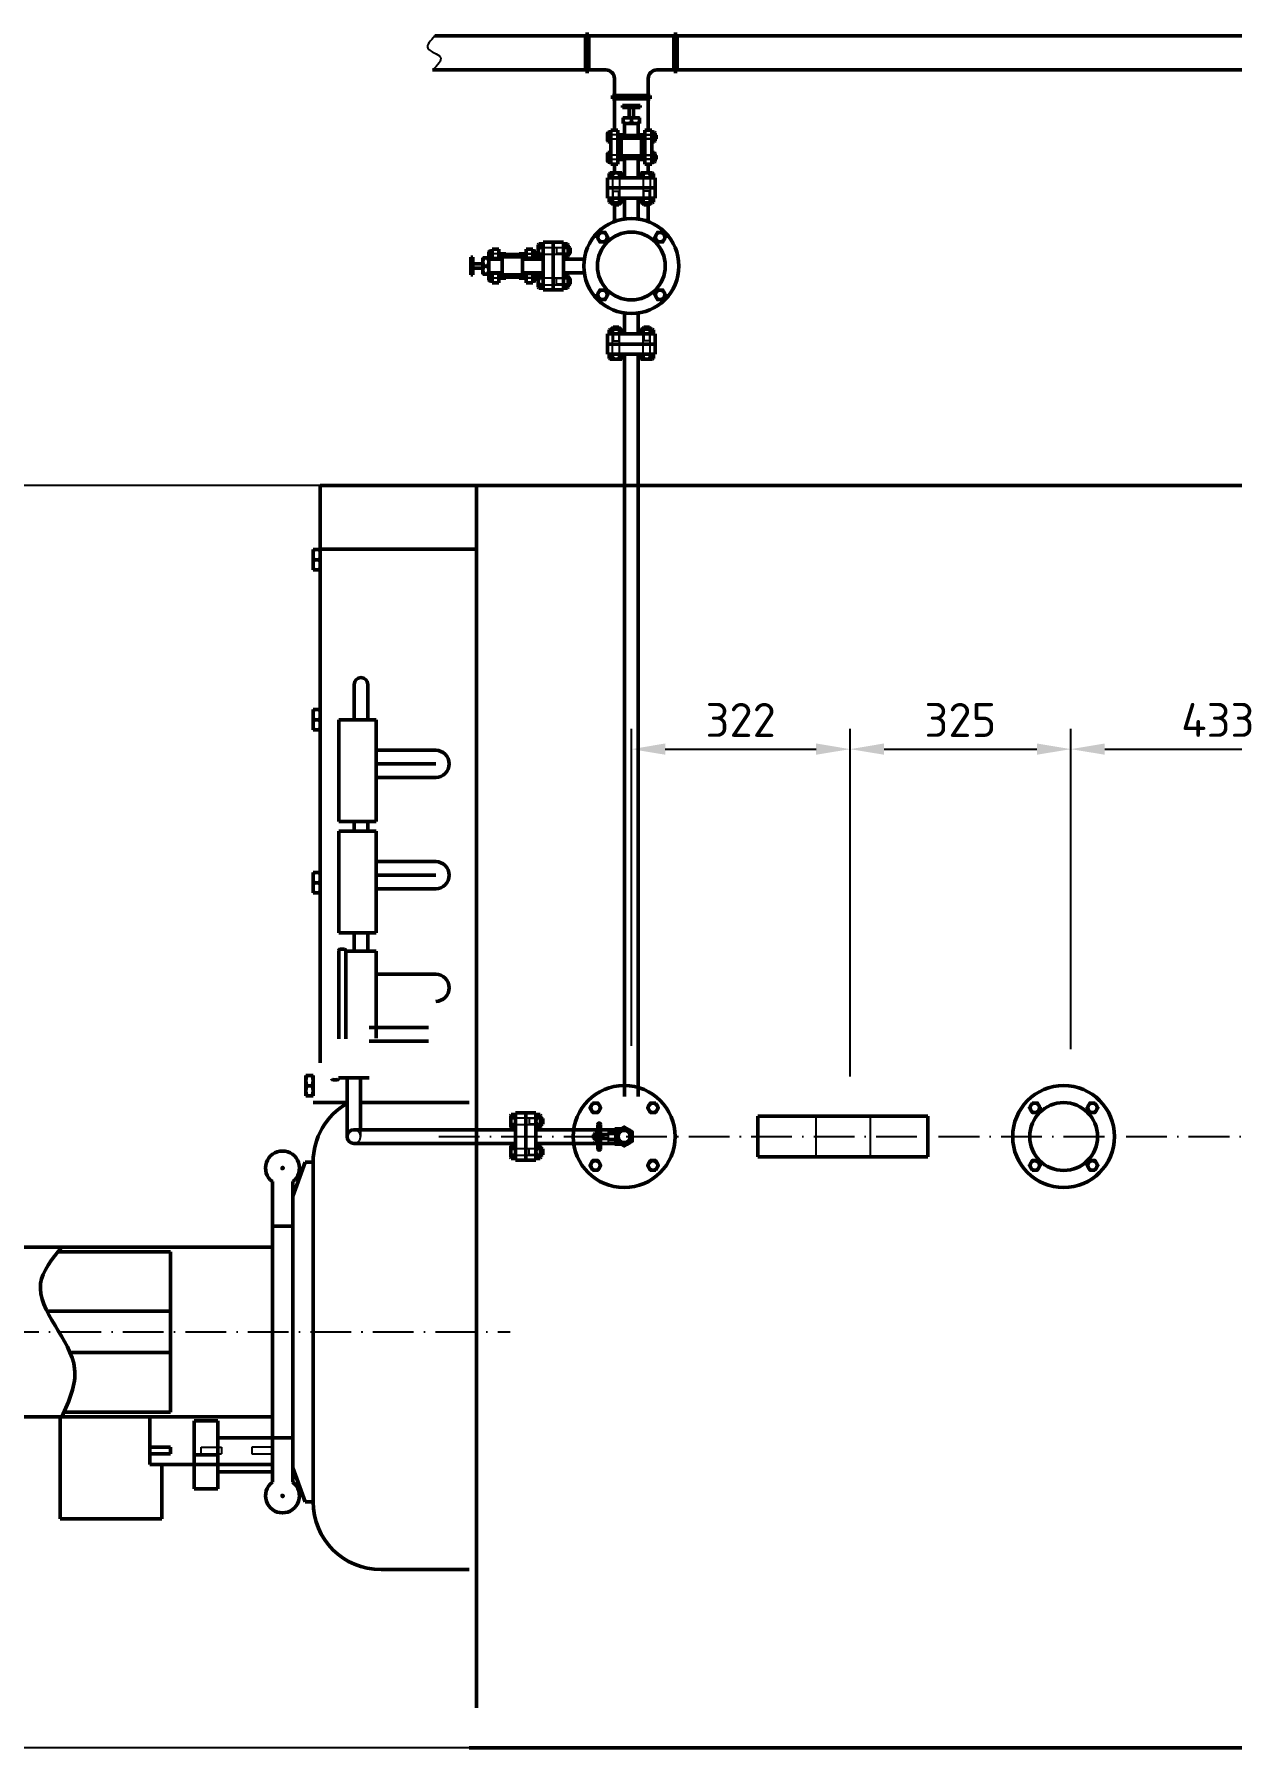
# Paper-space layout 'Layout1' of a CAD drawing. Header units: millimetres. Extents: x 198 to 1020, y 107 to 694.
# Drawn here: x 498.9 to 587, y 334.1 to 460.3 of the extents above; entities that cross this region are included whole.
import ezdxf

# ---------------------------------------------------------------- set-up
doc = ezdxf.new("R2010")
doc.units = ezdxf.units.MM
doc.header["$LTSCALE"] = 0.25
doc.linetypes.add('ACAD_ISO02W100', pattern=[15, 12, -3])
doc.linetypes.add('ACAD_ISO10W100', pattern=[18, 12, -3, 0, -3])
for name, color, linetype, lineweight in [('KICH THUOC', 1, 'Continuous', 25), ('manh', 130, 'Continuous', 25), ('NET 05', 130, 'Continuous', 50), ('NET DUT', 1, 'ACAD_ISO02W100', 25), ('NET MANH', 5, 'Continuous', 25), ('net đậm', 7, 'Continuous', 50), ('TRUC', 3, 'ACAD_ISO10W100', 25)]:
    doc.layers.add(name, color=color, linetype=linetype, lineweight=lineweight)
doc.styles.add('ISO', font='isocpeur.ttf', dxfattribs={"height": 2.5})
doc.dimstyles.new('DUONG KINH', dxfattribs={"dimtxt": 2.5, "dimasz": 2.5, "dimexe": 1.5, "dimexo": 0, "dimgap": 0.9, "dimtad": 1, "dimtoh": 1, "dimdec": 0, "dimlfac": 20, "dimzin": 0, "dimdsep": 46, "dimtxsty": 'ISO', "dimcen": 0.09, "dimadec": 0, "dimazin": 0, "dimtfac": 1, "dimtdec": 0, "dimtmove": 0, "dimatfit": 2, "dimfxl": 1, "dimtolj": 1, "dimtzin": 0, "dimarcsym": 0})

# ---------------------------------------------------------------- blocks, each defined once
blk = doc.blocks.new('*D470')
at = {"layer": 'KICH THUOC', "color": 0, "lineweight": -2, "transparency": 16777216}
for p, q in [((531.44, 427.04), (446.16, 427.04)), ((447.66, 424.54), (447.66, 336.61)), ((530.91, 334.11), (446.16, 334.11))]:
    blk.add_line(p, q, dxfattribs=at)
at = {"layer": 'KICH THUOC', "color": 0, "transparency": 16777216}
for points in [[(447.25, 424.54), (448.08, 424.54), (447.66, 427.04)], [(447.25, 336.61), (448.08, 336.61), (447.66, 334.11)]]:
    blk.add_solid(points, dxfattribs=at)
at = {"layer": 'KICH THUOC', "color": 0, "transparency": 16777216, "insert": (445.51, 380.58), "char_height": 2.5, "attachment_point": 5, "rotation": 90, "style": 'ISO'}
blk.add_mtext('\\A1;1859', dxfattribs=at)
blk = doc.blocks.new('*D473')
at = {"layer": 'KICH THUOC', "color": 0, "lineweight": -2, "transparency": 16777216}
for p, q in [((542.84, 385.79), (542.84, 409.13)), ((558.94, 383.54), (558.94, 409.13)), ((545.34, 407.63), (556.44, 407.63))]:
    blk.add_line(p, q, dxfattribs=at)
at = {"layer": 'KICH THUOC', "color": 0, "transparency": 16777216}
for points in [[(545.34, 408.05), (545.34, 407.22), (542.84, 407.63)], [(556.44, 408.05), (556.44, 407.22), (558.94, 407.63)]]:
    blk.add_solid(points, dxfattribs=at)
at = {"layer": 'KICH THUOC', "color": 0, "transparency": 16777216, "insert": (550.89, 409.78), "char_height": 2.5, "attachment_point": 5, "style": 'ISO'}
blk.add_mtext('\\A1;322', dxfattribs=at)
blk = doc.blocks.new('*D474')
at = {"layer": 'KICH THUOC', "color": 0, "lineweight": -2, "transparency": 16777216}
for p, q in [((558.94, 383.54), (558.94, 409.13)), ((575.19, 385.54), (575.19, 409.13)), ((561.44, 407.63), (572.69, 407.63))]:
    blk.add_line(p, q, dxfattribs=at)
at = {"layer": 'KICH THUOC', "color": 0, "transparency": 16777216}
for points in [[(561.44, 408.05), (561.44, 407.22), (558.94, 407.63)], [(572.69, 408.05), (572.69, 407.22), (575.19, 407.63)]]:
    blk.add_solid(points, dxfattribs=at)
at = {"layer": 'KICH THUOC', "color": 0, "transparency": 16777216, "insert": (567.06, 409.78), "char_height": 2.5, "attachment_point": 5, "style": 'ISO'}
blk.add_mtext('\\A1;325', dxfattribs=at)
blk = doc.blocks.new('*D449')
at = {"layer": 'KICH THUOC', "color": 0, "lineweight": -2, "transparency": 16777216}
for p, q in [((575.19, 385.54), (575.19, 409.13)), ((596.82, 388.29), (596.82, 409.13)), ((577.69, 407.63), (594.32, 407.63))]:
    blk.add_line(p, q, dxfattribs=at)
at = {"layer": 'KICH THUOC', "color": 0, "transparency": 16777216}
for points in [[(577.69, 408.05), (577.69, 407.22), (575.19, 407.63)], [(594.32, 408.05), (594.32, 407.22), (596.82, 407.63)]]:
    blk.add_solid(points, dxfattribs=at)
at = {"layer": 'KICH THUOC', "color": 0, "transparency": 16777216, "insert": (586.01, 409.78), "char_height": 2.5, "attachment_point": 5, "style": 'ISO'}
blk.add_mtext('\\A1;433', dxfattribs=at)

psp = doc.layouts.get("Layout1")

# ---------------------------------------------------------------- linework, layer by layer
for p, q in [((540.36895, 379.45115), (540.33161, 379.45115)), ((540.33161, 378.76415), (540.33161, 379.45115)), ((540.36895, 378.76415), (540.33161, 378.76415)), ((541.16425, 378.65961), (541.16425, 379.55569)), ((541.16425, 378.65961), (541.61229, 378.65961)), ((541.61229, 379.6677), (541.61229, 378.5476))]:
    psp.add_line(p, q)
at = {"layer": 'manh'}
for p, q in [((544.67134, 452.83216), (544.58134, 452.83216)), ((544.67134, 452.57716), (544.58134, 452.57716)), ((544.67134, 451.33), (544.58134, 451.33)), ((544.67134, 451.075), (544.58134, 451.075)), ((541.50135, 447.70358), (541.50135, 447.85358)), ((541.92635, 447.70358), (541.92635, 447.85358)), ((543.75135, 447.70358), (543.75135, 447.85358)), ((544.17635, 447.70358), (544.17635, 447.85358)), ((535.92134, 444.08216), (535.83134, 444.08216)), ((538.33885, 444.54108), (538.18885, 444.54108)), ((538.33885, 444.11608), (538.18885, 444.11608)), ((535.92134, 443.82716), (535.83134, 443.82716)), ((535.92134, 442.58), (535.83134, 442.58)), ((535.92134, 442.325), (535.83134, 442.325)), ((538.33885, 442.29108), (538.18885, 442.29108)), ((538.33885, 441.86608), (538.18885, 441.86608)), ((541.50135, 438.70358), (541.50135, 438.55358)), ((541.92635, 438.70358), (541.92635, 438.55358)), ((543.75135, 438.70358), (543.75135, 438.55358)), ((544.17635, 438.70358), (544.17635, 438.55358)), ((536.31229, 380.44515), (536.16229, 380.44515)), ((536.31229, 380.02015), (536.16229, 380.02015)), ((540.0539, 379.22568), (540.13721, 379.22568)), ((540.0539, 378.98962), (540.13721, 378.98962)), ((536.31229, 378.19515), (536.16229, 378.19515)), ((536.31229, 377.77015), (536.16229, 377.77015))]:
    psp.add_line(p, q, dxfattribs=at)
at = {"layer": 'NET 05'}
for p, q in [((539.46385, 460.14117), (528.38289, 460.14117)), ((539.46385, 457.51617), (539.46385, 460.26617)), ((539.71385, 460.26617), (539.46385, 460.26617)), ((539.71385, 457.51617), (539.71385, 460.26617)), ((545.96385, 460.14117), (539.71385, 460.14117)), ((545.96385, 460.26617), (545.96385, 457.51617)), ((546.21385, 460.26617), (545.96385, 460.26617)), ((546.21385, 460.26617), (546.21385, 457.51617)), ((683.18872, 460.14117), (546.21385, 460.14117)), ((539.46385, 457.64117), (528.21101, 457.64117)), ((539.46385, 457.51617), (539.71385, 457.51617)), ((540.96385, 457.64117), (539.71385, 457.64117)), ((541.58885, 457.01617), (541.58885, 455.76617)), ((544.08885, 457.01617), (544.08885, 455.76617)), ((545.96385, 457.64117), (544.71385, 457.64117)), ((545.96385, 457.51617), (546.21385, 457.51617)), ((683.18872, 457.64117), (546.21385, 457.64117)), ((541.46385, 455.76617), (544.21385, 455.76617)), ((541.46385, 455.51617), (541.46385, 455.76617)), ((541.46385, 455.51617), (544.21385, 455.51617)), ((541.58885, 455.51617), (541.58885, 453.20358)), ((544.08885, 455.51617), (544.08885, 453.20358)), ((544.21385, 455.76617), (544.21385, 455.51617)), ((543.48885, 455.02358), (542.18885, 455.02358)), ((542.18885, 455.02358), (542.18885, 454.87358)), ((542.18885, 454.87358), (543.48885, 454.87358)), ((542.68885, 454.12358), (542.68885, 454.87358)), ((542.98885, 454.12358), (542.98885, 454.87358)), ((543.48885, 454.87358), (543.48885, 455.02358)), ((541.11439, 453.05107), (541.08885, 453.00682)), ((541.08885, 453.00682), (541.08885, 452.40249)), ((541.33885, 453.05107), (541.11439, 453.05107)), ((542.23885, 453.70358), (542.23885, 454.12358)), ((542.23885, 454.12358), (542.83885, 454.12358)), ((542.23885, 454.12358), (542.83885, 454.12358)), ((542.23885, 453.70358), (542.83885, 453.70358)), ((543.33885, 453.70358), (542.33885, 453.70358)), ((542.33885, 453.70358), (542.33885, 452.70358)), ((542.83885, 453.70358), (542.83885, 454.12358)), ((542.83885, 454.12358), (543.43885, 454.12358)), ((542.83885, 454.12358), (543.43885, 454.12358)), ((542.83885, 453.70358), (542.83885, 454.12358)), ((542.83885, 453.70358), (543.43885, 453.70358)), ((543.33885, 452.70358), (543.33885, 453.70358)), ((543.43885, 453.70358), (543.43885, 454.12358)), ((544.36857, 453.05107), (544.33885, 452.9996)), ((544.33885, 452.9996), (544.33885, 452.40972)), ((544.55162, 453.05107), (544.36857, 453.05107)), ((544.55162, 453.05107), (544.58134, 452.9996)), ((544.58134, 452.9996), (544.58134, 452.40972)), ((544.58134, 452.9996), (544.58134, 452.96447)), ((541.11439, 452.35825), (541.08885, 452.40249)), ((541.33885, 452.87786), (541.11439, 452.87786)), ((541.33885, 452.53145), (541.11439, 452.53145)), ((541.33885, 452.35825), (541.11439, 452.35825)), ((544.36857, 452.35825), (544.33885, 452.40972)), ((544.36857, 452.87786), (544.55162, 452.87786)), ((544.36857, 452.87786), (544.55162, 452.87786)), ((544.36857, 452.53145), (544.55162, 452.53145)), ((544.36857, 452.53145), (544.55162, 452.53145)), ((544.36857, 452.35825), (544.55162, 452.35825)), ((544.55162, 452.35825), (544.58134, 452.40972)), ((544.58134, 452.87786), (544.58134, 452.40972)), ((544.58134, 452.85466), (544.62634, 452.85466)), ((544.58134, 452.55466), (544.62634, 452.55466)), ((544.62634, 452.85466), (544.62634, 452.55466)), ((544.62634, 452.85466), (544.67134, 452.83216)), ((544.67134, 452.57716), (544.62634, 452.55466)), ((544.67134, 452.83216), (544.67134, 452.57716)), ((541.11439, 451.54891), (541.08885, 451.50466)), ((541.08885, 450.90033), (541.08885, 451.50466)), ((541.11439, 450.85609), (541.08885, 450.90033)), ((541.33885, 451.54891), (541.11439, 451.54891)), ((541.33885, 451.3757), (541.11439, 451.3757)), ((541.33885, 451.02929), (541.11439, 451.02929)), ((541.33885, 450.85609), (541.11439, 450.85609)), ((541.58885, 450.70358), (541.58885, 450.05358)), ((542.33885, 449.70358), (542.33885, 451.20358)), ((543.33885, 449.70358), (543.33885, 451.20358)), ((544.08885, 450.70358), (544.08885, 450.05358)), ((544.36857, 451.54891), (544.33885, 451.49744)), ((544.33885, 450.90756), (544.33885, 451.49744)), ((544.36857, 450.85609), (544.33885, 450.90756)), ((544.36857, 451.54891), (544.55162, 451.54891)), ((544.36857, 451.3757), (544.55162, 451.3757)), ((544.36857, 451.3757), (544.55162, 451.3757)), ((544.36857, 451.02929), (544.55162, 451.02929)), ((544.36857, 451.02929), (544.55162, 451.02929)), ((544.55162, 450.85609), (544.36857, 450.85609)), ((544.55162, 451.54891), (544.58134, 451.49744)), ((544.55162, 450.85609), (544.58134, 450.90756)), ((544.58134, 450.90756), (544.58134, 451.49744)), ((544.58134, 451.02929), (544.58134, 451.49744)), ((544.58134, 451.3525), (544.62634, 451.3525)), ((544.58134, 451.0525), (544.62634, 451.0525)), ((544.58134, 450.90756), (544.58134, 450.94269)), ((544.62634, 451.0525), (544.62634, 451.3525)), ((544.67134, 451.33), (544.62634, 451.3525)), ((544.62634, 451.0525), (544.67134, 451.075)), ((544.67134, 451.075), (544.67134, 451.33)), ((541.08885, 448.20358), (541.08885, 449.70358)), ((541.08885, 449.70358), (544.58885, 449.70358)), ((541.21385, 450.01068), (541.28814, 450.05358)), ((541.21385, 449.70358), (541.21385, 450.01068)), ((542.21385, 449.70358), (541.21385, 449.70358)), ((541.28814, 450.05358), (542.13956, 450.05358)), ((541.46385, 450.01068), (541.46385, 449.70358)), ((541.96385, 450.01068), (541.96385, 449.70358)), ((542.21385, 450.01068), (542.13956, 450.05358)), ((542.21385, 450.01068), (542.21385, 449.70358)), ((543.46385, 450.01068), (543.53814, 450.05358)), ((543.46385, 450.01068), (543.46385, 449.70358)), ((543.46385, 449.70358), (544.46385, 449.70358)), ((544.38956, 450.05358), (543.53814, 450.05358)), ((543.71385, 450.01068), (543.71385, 449.70358)), ((544.21385, 450.01068), (544.21385, 449.70358)), ((544.46385, 450.01068), (544.38956, 450.05358)), ((544.46385, 449.70358), (544.46385, 450.01068)), ((544.58885, 449.70358), (544.58885, 448.20358)), ((544.58885, 448.95358), (541.08885, 448.95358)), ((544.58885, 448.20358), (541.08885, 448.20358)), ((541.21385, 448.16068), (541.28814, 448.20358)), ((541.21385, 447.89647), (541.21385, 448.16068)), ((541.21385, 447.89647), (541.28814, 447.85358)), ((541.28814, 448.20358), (542.13956, 448.20358)), ((541.46385, 448.16068), (541.46385, 447.89647)), ((541.96385, 448.16068), (541.96385, 447.89647)), ((542.21385, 448.16068), (542.13956, 448.20358)), ((542.21385, 447.89647), (542.13956, 447.85358)), ((542.21385, 448.16068), (542.21385, 447.89647)), ((542.33885, 446.66768), (542.33885, 448.20358)), ((543.33885, 446.66768), (543.33885, 448.20358)), ((543.46385, 448.16068), (543.53814, 448.20358)), ((543.46385, 448.16068), (543.46385, 447.89647)), ((543.46385, 447.89647), (543.53814, 447.85358)), ((544.38956, 448.20358), (543.53814, 448.20358)), ((543.71385, 448.16068), (543.71385, 447.89647)), ((544.21385, 448.16068), (544.21385, 447.89647)), ((544.46385, 448.16068), (544.38956, 448.20358)), ((544.46385, 447.89647), (544.38956, 447.85358)), ((544.46385, 447.89647), (544.46385, 448.16068)), ((541.28814, 447.85358), (542.13956, 447.85358)), ((541.28814, 447.85358), (541.33885, 447.85358)), ((541.46385, 447.85358), (541.46385, 447.77858)), ((541.46385, 447.77858), (541.96385, 447.77858)), ((541.46385, 447.77858), (541.50135, 447.70358)), ((541.50135, 447.85358), (542.13956, 447.85358)), ((541.50135, 447.70358), (541.92635, 447.70358)), ((541.58885, 447.70358), (541.58885, 446.47275)), ((541.92635, 447.70358), (541.96385, 447.77858)), ((541.96385, 447.85358), (541.96385, 447.77858)), ((544.38956, 447.85358), (543.53814, 447.85358)), ((544.17635, 447.85358), (543.53814, 447.85358)), ((543.71385, 447.85358), (543.71385, 447.77858)), ((544.21385, 447.77858), (543.71385, 447.77858)), ((543.75135, 447.70358), (543.71385, 447.77858)), ((544.17635, 447.70358), (543.75135, 447.70358)), ((544.08885, 447.70358), (544.08885, 446.47275)), ((544.21385, 447.77858), (544.17635, 447.70358)), ((544.21385, 447.85358), (544.21385, 447.77858)), ((544.38956, 447.85358), (544.33885, 447.85358)), ((532.36439, 444.30107), (532.33885, 444.25682)), ((532.33885, 444.25682), (532.33885, 443.65249)), ((532.58885, 444.30107), (532.36439, 444.30107)), ((532.58885, 444.12786), (532.36439, 444.12786)), ((535.61857, 444.30107), (535.58885, 444.2496)), ((535.58885, 444.2496), (535.58885, 443.70358)), ((535.80162, 444.30107), (535.61857, 444.30107)), ((535.61857, 444.12786), (535.80162, 444.12786)), ((535.61857, 444.12786), (535.80162, 444.12786)), ((535.80162, 444.30107), (535.83134, 444.2496)), ((535.83134, 444.2496), (535.83134, 443.70358)), ((535.83134, 444.2496), (535.83134, 444.21447)), ((535.83134, 444.12786), (535.83134, 443.70358)), ((535.83134, 444.10466), (535.87634, 444.10466)), ((535.87634, 444.10466), (535.87634, 443.80466)), ((535.87634, 444.10466), (535.92134, 444.08216)), ((535.92134, 444.08216), (535.92134, 443.82716)), ((536.03174, 444.82858), (535.98885, 444.75428)), ((535.98885, 444.75428), (535.98885, 443.90287)), ((536.33885, 444.82858), (536.03174, 444.82858)), ((536.03174, 444.57858), (536.33885, 444.57858)), ((536.03174, 444.07858), (536.33885, 444.07858)), ((536.33885, 441.45358), (536.33885, 444.95358)), ((536.33885, 444.95358), (537.83885, 444.95358)), ((536.33885, 443.82858), (536.33885, 444.82858)), ((537.08885, 444.95358), (537.08885, 441.45358)), ((537.83885, 444.95358), (537.83885, 441.45358)), ((537.88174, 444.82858), (537.83885, 444.75428)), ((537.83885, 444.75428), (537.83885, 443.90287)), ((538.14596, 444.82858), (537.88174, 444.82858)), ((537.88174, 444.57858), (538.14596, 444.57858)), ((537.88174, 444.07858), (538.14596, 444.07858)), ((538.14596, 444.82858), (538.18885, 444.75428)), ((538.18885, 444.75428), (538.18885, 443.90287)), ((538.18885, 444.75428), (538.18885, 444.70358)), ((538.18885, 444.57858), (538.26385, 444.57858)), ((538.18885, 444.54108), (538.18885, 443.90287)), ((538.18885, 444.07858), (538.26385, 444.07858)), ((538.26385, 444.57858), (538.26385, 444.07858)), ((538.26385, 444.57858), (538.33885, 444.54108)), ((538.33885, 444.11608), (538.26385, 444.07858)), ((538.33885, 444.54108), (538.33885, 444.11608)), ((531.16885, 443.85358), (531.01885, 443.85358)), ((531.01885, 443.85358), (531.01885, 442.55358)), ((531.16885, 442.55358), (531.16885, 443.85358)), ((531.91885, 443.35358), (531.16885, 443.35358)), ((531.91885, 443.05358), (531.16885, 443.05358)), ((532.33885, 443.80358), (531.91885, 443.80358)), ((531.91885, 443.20358), (531.91885, 443.80358)), ((531.91885, 443.20358), (531.91885, 443.80358)), ((532.33885, 443.20358), (531.91885, 443.20358)), ((532.33885, 443.20358), (531.91885, 443.20358)), ((531.91885, 442.60358), (531.91885, 443.20358)), ((531.91885, 442.60358), (531.91885, 443.20358)), ((532.33885, 443.20358), (532.33885, 443.80358)), ((533.33885, 443.70358), (532.33885, 443.70358)), ((532.33885, 443.70358), (532.33885, 442.70358)), ((532.33885, 442.60358), (532.33885, 443.20358)), ((532.58885, 443.78145), (532.36439, 443.78145)), ((536.33885, 443.70358), (534.83885, 443.70358)), ((535.61857, 443.78145), (535.80162, 443.78145)), ((535.61857, 443.78145), (535.80162, 443.78145)), ((535.83134, 443.80466), (535.87634, 443.80466)), ((535.92134, 443.82716), (535.87634, 443.80466)), ((536.03174, 443.82858), (535.98885, 443.90287)), ((536.03174, 443.82858), (536.33885, 443.82858)), ((537.88174, 443.82858), (537.83885, 443.90287)), ((539.37475, 443.70358), (537.83885, 443.70358)), ((537.88174, 443.82858), (538.14596, 443.82858)), ((538.14596, 443.82858), (538.18885, 443.90287)), ((531.01885, 442.55358), (531.16885, 442.55358)), ((532.33885, 442.60358), (531.91885, 442.60358)), ((532.33885, 442.15033), (532.33885, 442.75466)), ((532.33885, 442.70358), (533.33885, 442.70358)), ((532.36439, 442.10609), (532.33885, 442.15033)), ((532.58885, 442.6257), (532.36439, 442.6257)), ((532.58885, 442.27929), (532.36439, 442.27929)), ((532.58885, 442.10609), (532.36439, 442.10609)), ((536.33885, 442.70358), (534.83885, 442.70358)), ((535.58885, 442.15756), (535.58885, 442.70358)), ((535.61857, 442.10609), (535.58885, 442.15756)), ((535.61857, 442.6257), (535.80162, 442.6257)), ((535.61857, 442.6257), (535.80162, 442.6257)), ((535.61857, 442.27929), (535.80162, 442.27929)), ((535.61857, 442.27929), (535.80162, 442.27929)), ((535.80162, 442.10609), (535.61857, 442.10609)), ((535.80162, 442.10609), (535.83134, 442.15756)), ((535.83134, 442.15756), (535.83134, 442.70358)), ((535.83134, 442.27929), (535.83134, 442.70358)), ((535.83134, 442.6025), (535.87634, 442.6025)), ((535.83134, 442.3025), (535.87634, 442.3025)), ((535.83134, 442.15756), (535.83134, 442.19269)), ((535.87634, 442.3025), (535.87634, 442.6025)), ((535.92134, 442.58), (535.87634, 442.6025)), ((535.87634, 442.3025), (535.92134, 442.325)), ((535.92134, 442.325), (535.92134, 442.58)), ((536.03174, 442.57858), (535.98885, 442.50428)), ((535.98885, 441.65287), (535.98885, 442.50428)), ((536.03174, 441.57858), (535.98885, 441.65287)), ((536.03174, 442.57858), (536.33885, 442.57858)), ((536.03174, 442.32858), (536.33885, 442.32858)), ((536.03174, 441.82858), (536.33885, 441.82858)), ((536.33885, 441.57858), (536.03174, 441.57858)), ((536.33885, 442.57858), (536.33885, 441.57858)), ((539.37475, 442.70358), (537.83885, 442.70358)), ((537.88174, 442.57858), (537.83885, 442.50428)), ((537.83885, 441.65287), (537.83885, 442.50428)), ((537.88174, 441.57858), (537.83885, 441.65287)), ((537.88174, 442.57858), (538.14596, 442.57858)), ((537.88174, 442.32858), (538.14596, 442.32858)), ((537.88174, 441.82858), (538.14596, 441.82858)), ((538.14596, 441.57858), (537.88174, 441.57858)), ((538.14596, 442.57858), (538.18885, 442.50428)), ((538.14596, 441.57858), (538.18885, 441.65287)), ((538.18885, 441.65287), (538.18885, 442.50428)), ((538.18885, 441.86608), (538.18885, 442.50428)), ((538.18885, 442.32858), (538.26385, 442.32858)), ((538.18885, 441.82858), (538.26385, 441.82858)), ((538.18885, 441.65287), (538.18885, 441.70358)), ((538.26385, 441.82858), (538.26385, 442.32858)), ((538.33885, 442.29108), (538.26385, 442.32858)), ((538.26385, 441.82858), (538.33885, 441.86608)), ((538.33885, 441.86608), (538.33885, 442.29108)), ((537.83885, 441.45358), (536.33885, 441.45358)), ((544.58885, 438.20358), (541.08885, 438.20358)), ((541.08885, 438.20358), (541.08885, 436.70358)), ((541.21385, 438.51068), (541.28814, 438.55358)), ((541.21385, 438.51068), (541.21385, 438.24647)), ((541.21385, 438.24647), (541.28814, 438.20358)), ((541.28814, 438.55358), (542.13956, 438.55358)), ((541.28814, 438.55358), (541.33885, 438.55358)), ((541.28814, 438.20358), (542.13956, 438.20358)), ((541.46385, 438.62858), (541.50135, 438.70358)), ((541.46385, 438.55358), (541.46385, 438.62858)), ((541.46385, 438.62858), (541.96385, 438.62858)), ((541.46385, 438.24647), (541.46385, 438.51068)), ((541.50135, 438.70358), (541.92635, 438.70358)), ((541.50135, 438.55358), (542.13956, 438.55358)), ((541.92635, 438.70358), (541.96385, 438.62858)), ((541.96385, 438.55358), (541.96385, 438.62858)), ((541.96385, 438.24647), (541.96385, 438.51068)), ((542.21385, 438.51068), (542.13956, 438.55358)), ((542.21385, 438.24647), (542.13956, 438.20358)), ((542.21385, 438.24647), (542.21385, 438.51068)), ((543.46385, 438.51068), (543.53814, 438.55358)), ((543.46385, 438.24647), (543.46385, 438.51068)), ((543.46385, 438.24647), (543.53814, 438.20358)), ((544.38956, 438.55358), (543.53814, 438.55358)), ((544.17635, 438.55358), (543.53814, 438.55358)), ((544.38956, 438.20358), (543.53814, 438.20358)), ((543.75135, 438.70358), (543.71385, 438.62858)), ((543.71385, 438.55358), (543.71385, 438.62858)), ((544.21385, 438.62858), (543.71385, 438.62858)), ((543.71385, 438.24647), (543.71385, 438.51068)), ((544.17635, 438.70358), (543.75135, 438.70358)), ((544.21385, 438.62858), (544.17635, 438.70358)), ((544.21385, 438.55358), (544.21385, 438.62858)), ((544.21385, 438.24647), (544.21385, 438.51068)), ((544.38956, 438.55358), (544.33885, 438.55358)), ((544.46385, 438.51068), (544.38956, 438.55358)), ((544.46385, 438.24647), (544.38956, 438.20358)), ((544.46385, 438.51068), (544.46385, 438.24647)), ((544.58885, 436.70358), (544.58885, 438.20358)), ((544.58885, 437.45358), (541.08885, 437.45358)), ((541.08885, 436.70358), (544.58885, 436.70358)), ((542.21385, 436.70358), (541.21385, 436.70358)), ((541.21385, 436.70358), (541.21385, 436.39647)), ((541.46385, 436.39647), (541.46385, 436.70358)), ((541.96385, 436.39647), (541.96385, 436.70358)), ((542.21385, 436.39647), (542.21385, 436.70358)), ((543.46385, 436.70358), (544.46385, 436.70358)), ((543.46385, 436.39647), (543.46385, 436.70358)), ((543.71385, 436.39647), (543.71385, 436.70358)), ((544.21385, 436.39647), (544.21385, 436.70358)), ((544.46385, 436.70358), (544.46385, 436.39647)), ((541.21385, 436.39647), (541.28814, 436.35358)), ((541.28814, 436.35358), (542.13956, 436.35358)), ((542.21385, 436.39647), (542.13956, 436.35358)), ((543.46385, 436.39647), (543.53814, 436.35358)), ((544.38956, 436.35358), (543.53814, 436.35358)), ((544.46385, 436.39647), (544.38956, 436.35358)), ((531.43872, 427.04472), (519.93872, 427.04472)), ((519.93872, 427.04472), (519.93872, 384.53989)), ((531.43872, 427.04472), (531.43872, 337.04472)), ((696.43872, 427.04472), (531.43872, 427.04472)), ((519.41372, 422.32319), (519.41372, 420.82319)), ((519.41372, 422.32319), (519.93872, 422.32319)), ((519.47806, 421.57319), (519.87438, 421.57319)), ((531.43872, 422.35548), (519.93872, 422.35548)), ((519.93872, 422.32319), (519.93872, 420.82319)), ((519.41372, 420.82319), (519.93872, 420.82319)), ((522.43872, 409.79737), (522.43872, 412.40138)), ((523.43872, 409.79737), (523.43872, 412.40138)), ((519.41372, 410.54276), (519.41372, 409.04276)), ((519.41372, 410.54276), (519.93872, 410.54276)), ((519.93872, 410.54276), (519.93872, 409.04276)), ((519.41372, 409.04276), (519.93872, 409.04276)), ((519.47806, 409.79276), (519.87438, 409.79276)), ((521.31372, 402.29737), (521.31372, 409.79737)), ((521.31372, 409.79737), (524.06372, 409.79737)), ((524.06372, 402.29737), (524.06372, 409.79737)), ((524.06372, 407.54737), (528.43682, 407.54737)), ((524.06372, 406.54737), (528.43682, 406.54737)), ((524.06372, 405.54737), (528.43682, 405.54737)), ((521.31372, 402.29737), (524.06372, 402.29737)), ((521.31372, 394.10157), (521.31372, 401.60157)), ((521.31372, 401.60157), (524.06372, 401.60157)), ((522.43872, 401.60157), (522.43872, 402.29737)), ((523.43872, 401.60157), (523.43872, 402.29737)), ((524.06372, 394.10157), (524.06372, 401.60157)), ((524.06372, 399.35157), (528.43682, 399.35157)), ((519.41372, 398.5414), (519.41372, 397.0414)), ((519.41372, 398.5414), (519.93872, 398.5414)), ((519.47806, 397.7914), (519.87438, 397.7914)), ((519.93872, 398.5414), (519.93872, 397.0414)), ((524.06372, 398.35157), (528.43682, 398.35157)), ((519.41372, 397.0414), (519.93872, 397.0414)), ((524.06372, 397.35157), (528.43682, 397.35157)), ((521.31372, 394.10157), (524.06372, 394.10157)), ((522.43872, 392.76303), (522.43872, 394.10157)), ((523.43872, 392.76303), (523.43872, 394.10157)), ((521.31372, 386.31303), (521.31372, 392.81303)), ((521.41372, 392.91303), (521.71372, 392.91303)), ((521.81372, 386.31303), (521.81372, 392.81303)), ((524.06372, 392.76303), (521.81372, 392.76303)), ((524.06372, 386.36303), (524.06372, 392.76303)), ((524.06372, 391.06303), (528.43682, 391.06303)), ((523.53716, 387.12596), (527.91026, 387.12596)), ((523.53716, 386.12596), (527.91026, 386.12596)), ((518.88716, 383.60296), (518.88716, 382.10296)), ((518.88716, 383.60296), (519.41216, 383.60296)), ((519.41216, 383.60296), (519.41216, 382.10296)), ((518.9515, 382.85296), (519.34782, 382.85296)), ((520.88716, 383.27596), (521.18716, 383.27596)), ((521.91216, 383.42596), (521.28716, 383.42596)), ((521.91216, 379.10765), (521.91216, 383.42596)), ((521.91216, 383.42596), (522.91216, 383.42596)), ((522.91216, 379.60765), (522.91216, 383.42596)), ((523.53716, 383.42596), (522.91216, 383.42596)), ((518.88716, 382.10296), (519.41216, 382.10296)), ((521.91216, 381.60282), (519.41216, 381.60282)), ((530.91216, 381.60282), (522.91216, 381.60282)), ((534.00518, 380.73265), (533.96229, 380.65835)), ((533.96229, 380.65835), (533.96229, 379.80694)), ((534.00518, 379.73265), (533.96229, 379.80694)), ((534.31229, 380.73265), (534.00518, 380.73265)), ((534.00518, 380.48265), (534.31229, 380.48265)), ((534.00518, 379.98265), (534.31229, 379.98265)), ((535.81229, 380.85765), (534.31229, 380.85765)), ((534.31229, 380.85765), (534.31229, 377.35765)), ((534.31229, 379.73265), (534.31229, 380.73265)), ((535.06229, 377.35765), (535.06229, 380.85765)), ((535.81229, 377.35765), (535.81229, 380.85765)), ((535.85518, 380.73265), (535.81229, 380.65835)), ((535.81229, 380.65835), (535.81229, 379.80694)), ((535.85518, 379.73265), (535.81229, 379.80694)), ((536.11939, 380.73265), (535.85518, 380.73265)), ((535.85518, 380.48265), (536.11939, 380.48265)), ((535.85518, 379.98265), (536.11939, 379.98265)), ((536.11939, 380.73265), (536.16229, 380.65835)), ((536.11939, 379.73265), (536.16229, 379.80694)), ((536.16229, 380.65835), (536.16229, 379.80694)), ((536.16229, 380.65835), (536.16229, 380.60765)), ((536.16229, 380.48265), (536.23729, 380.48265)), ((536.16229, 380.44515), (536.16229, 379.80694)), ((536.16229, 379.98265), (536.23729, 379.98265)), ((536.23729, 380.48265), (536.23729, 379.98265)), ((536.23729, 380.48265), (536.31229, 380.44515)), ((536.31229, 380.02015), (536.23729, 379.98265)), ((536.31229, 380.44515), (536.31229, 380.02015)), ((540.36895, 380.00311), (540.36895, 378.21219)), ((540.57803, 378.21219), (540.57803, 380.00311)), ((534.31229, 379.60765), (522.41216, 379.60765)), ((534.31229, 378.60765), (522.41216, 378.60765)), ((534.00518, 378.48265), (533.96229, 378.40835)), ((534.00518, 379.73265), (534.31229, 379.73265)), ((534.00518, 378.48265), (534.31229, 378.48265)), ((534.31229, 378.48265), (534.31229, 377.48265)), ((540.36895, 379.60765), (535.81229, 379.60765)), ((540.36895, 378.60765), (535.81229, 378.60765)), ((535.85518, 378.48265), (535.81229, 378.40835)), ((535.85518, 379.73265), (536.11939, 379.73265)), ((535.85518, 378.48265), (536.11939, 378.48265)), ((536.11939, 378.48265), (536.16229, 378.40835)), ((540.09555, 379.24651), (540.0539, 379.22568)), ((540.0539, 379.22568), (540.0539, 378.98962)), ((540.0539, 378.98962), (540.09555, 378.96879)), ((540.13721, 379.24651), (540.09555, 379.24651)), ((540.09555, 379.24651), (540.09555, 378.96879)), ((540.13721, 378.96879), (540.09555, 378.96879)), ((540.16103, 379.38536), (540.13721, 379.3441)), ((540.13721, 379.3441), (540.13721, 378.8712)), ((540.13721, 379.3441), (540.13721, 379.31593)), ((540.13721, 379.24651), (540.13721, 378.8712)), ((540.16103, 378.82993), (540.13721, 378.8712)), ((540.16103, 379.38536), (540.30779, 379.38536)), ((540.30779, 379.24651), (540.16103, 379.24651)), ((540.30779, 379.24651), (540.16103, 379.24651)), ((540.30779, 378.96879), (540.16103, 378.96879)), ((540.30779, 378.96879), (540.16103, 378.96879)), ((540.30779, 378.82993), (540.16103, 378.82993)), ((540.30779, 379.38536), (540.33161, 379.3441)), ((540.30779, 378.82993), (540.33161, 378.8712)), ((540.33161, 379.3441), (540.33161, 378.8712)), ((541.61229, 379.60765), (540.57803, 379.60765)), ((540.57803, 379.24651), (541.16425, 379.24651)), ((540.57803, 378.96879), (541.16425, 378.96879)), ((541.61229, 378.60765), (540.57803, 378.60765)), ((541.16425, 379.55569), (541.61229, 379.55569)), ((541.16425, 379.33167), (541.61229, 379.33167)), ((541.16425, 378.88363), (541.61229, 378.88363)), ((541.61229, 379.6677), (542.08232, 379.6677)), ((541.61229, 378.5476), (542.08232, 378.5476)), ((517.91216, 374.72083), (518.82209, 377.22083)), ((519.41216, 377.22083), (518.82209, 377.22083)), ((519.41216, 377.22083), (519.41216, 352.22083)), ((533.96229, 377.55694), (533.96229, 378.40835)), ((534.00518, 377.48265), (533.96229, 377.55694)), ((534.00518, 378.23265), (534.31229, 378.23265)), ((534.00518, 377.73265), (534.31229, 377.73265)), ((534.31229, 377.48265), (534.00518, 377.48265)), ((534.31229, 377.35765), (535.81229, 377.35765)), ((535.81229, 377.55694), (535.81229, 378.40835)), ((535.85518, 377.48265), (535.81229, 377.55694)), ((535.85518, 378.23265), (536.11939, 378.23265)), ((535.85518, 377.73265), (536.11939, 377.73265)), ((536.11939, 377.48265), (535.85518, 377.48265)), ((536.11939, 377.48265), (536.16229, 377.55694)), ((536.16229, 377.55694), (536.16229, 378.40835)), ((536.16229, 377.77015), (536.16229, 378.40835)), ((536.16229, 378.23265), (536.23729, 378.23265)), ((536.16229, 377.73265), (536.23729, 377.73265)), ((536.16229, 377.55694), (536.16229, 377.60765)), ((536.23729, 377.73265), (536.23729, 378.23265)), ((536.31229, 378.19515), (536.23729, 378.23265)), ((536.23729, 377.73265), (536.31229, 377.77015)), ((536.31229, 377.77015), (536.31229, 378.19515)), ((516.41216, 353.65125), (516.41216, 375.79041)), ((517.91216, 353.65125), (517.91216, 375.79041)), ((517.91216, 372.52086), (516.41216, 372.52086)), ((516.41216, 370.97353), (466.43452, 370.97083)), ((508.91216, 370.62507), (500.63477, 370.62507)), ((508.91216, 370.62507), (508.91216, 358.81659)), ((508.91216, 366.24156), (499.83719, 366.24156)), ((508.91216, 363.2001), (501.52287, 363.2001)), ((516.41216, 358.46813), (466.43452, 358.47083)), ((500.78442, 350.96857), (500.78442, 358.46857)), ((508.91216, 358.81659), (501.07084, 358.81659)), ((507.4015, 358.46862), (507.4015, 354.96862)), ((510.66216, 358.17001), (510.66216, 353.17001)), ((512.41216, 358.17001), (510.66216, 358.17001)), ((512.41216, 353.17001), (512.41216, 358.17001)), ((507.41216, 356.23748), (508.91216, 356.23748)), ((508.91216, 356.23748), (508.91216, 355.73748)), ((516.41216, 356.92001), (512.41216, 356.92001)), ((517.91216, 356.9208), (516.41216, 356.9208)), ((516.41216, 354.42001), (516.41216, 356.92001)), ((508.91216, 355.73748), (507.4015, 355.73748)), ((507.4015, 354.96862), (516.4015, 354.96862)), ((508.28442, 354.96862), (508.28442, 350.96857)), ((512.41216, 355.67001), (510.66216, 355.67001)), ((517.91216, 354.72083), (518.82209, 352.22083)), ((512.41216, 354.42001), (516.41216, 354.42001)), ((510.66216, 353.17001), (512.41216, 353.17001)), ((519.41216, 352.22083), (518.82209, 352.22083)), ((508.28442, 350.96857), (500.78442, 350.96857)), ((530.91216, 347.22083), (524.41216, 347.22083)), ((530.91216, 334.10765), (695.91216, 334.10765))]:
    psp.add_line(p, q, dxfattribs=at)
for points in [[(543.58885, 452.70358), (542.08885, 452.70358), (542.08885, 451.20358), (543.58885, 451.20358)], [(533.33885, 443.95358), (533.33885, 442.45358), (534.83885, 442.45358), (534.83885, 443.95358)], [(541.71229, 378.76124), (542.31229, 378.41483), (542.91229, 378.76124), (542.91229, 379.45406), (542.31229, 379.80047), (541.71229, 379.45406)]]:
    psp.add_lwpolyline(points, close=True, dxfattribs=at)
for centre, radius in [((574.66216, 379.10765), 2.5), ((542.31229, 379.10765), 0.6), ((517.16216, 376.79041), 0.05), ((517.16216, 352.65125), 0.05)]:
    psp.add_circle(centre, radius, dxfattribs=at)
for centre, radius, start, end in [((540.96385, 457.01617), 0.625, 0, 90), ((544.71385, 457.01617), 0.625, 90, 180), ((541.24843, 452.96447), 0.15958, 180, 212.8672322), ((541.24843, 452.96447), 0.15958, 147.1327678, 152.8672322), ((542.53885, 453.22358), 0.9, 70.5287794, 109.4712206), ((542.53885, 454.60358), 0.9, 250.5287794, 289.4712206), ((543.13885, 453.22358), 0.9, 70.5287794, 109.4712206), ((543.13885, 454.60358), 0.9, 250.5287794, 289.4712206), ((544.4799, 452.96447), 0.14105, 180, 217.8788795), ((544.44029, 452.96447), 0.14105, 322.1211205, 0), ((541.68885, 452.70466), 0.6, 163.2213451, 196.7786549), ((541.24843, 452.44485), 0.15958, 147.1327678, 180), ((544.85847, 452.70466), 0.51962, 160.5287794, 199.4712206), ((544.4799, 452.44485), 0.14105, 142.1211205, 180), ((544.06172, 452.70466), 0.51962, 340.5287794, 19.4712206), ((544.44029, 452.44485), 0.14105, 0, 37.8788795), ((541.24843, 451.4623), 0.15958, 180, 212.8672322), ((541.68885, 451.2025), 0.6, 163.2213451, 196.7786549), ((541.24843, 450.94269), 0.15958, 147.1327678, 180), ((541.24843, 450.94269), 0.15958, 207.1327678, 212.8672322), ((544.4799, 451.4623), 0.14105, 180, 217.8788795), ((544.85847, 451.2025), 0.51962, 160.5287794, 199.4712206), ((544.4799, 450.94269), 0.14105, 142.1211205, 180), ((544.44029, 451.4623), 0.14105, 322.1211205, 0), ((544.06172, 451.2025), 0.51962, 340.5287794, 19.4712206), ((544.44029, 450.94269), 0.14105, 0, 37.8788795), ((541.33885, 449.84999), 0.20358, 52.1211205, 90), ((541.71385, 449.30358), 0.75, 70.5287794, 109.4712206), ((542.08885, 449.84999), 0.20358, 90, 127.8788795), ((543.58885, 449.84999), 0.20358, 52.1211205, 90), ((543.96385, 449.30358), 0.75, 70.5287794, 109.4712206), ((544.33885, 449.84999), 0.20358, 90, 127.8788795), ((541.33885, 447.99999), 0.20358, 52.1211205, 90), ((541.33885, 448.05716), 0.20358, 270, 307.8788795), ((541.71385, 447.45358), 0.75, 70.5287794, 109.4712206), ((541.71385, 448.60358), 0.75, 250.5287794, 289.4712206), ((542.08885, 447.99999), 0.20358, 90, 127.8788795), ((542.08885, 448.05716), 0.20358, 232.1211205, 270), ((543.58885, 447.99999), 0.20358, 52.1211205, 90), ((543.58885, 448.05716), 0.20358, 270, 307.8788795), ((543.96385, 447.45358), 0.75, 70.5287794, 109.4712206), ((543.96385, 448.60358), 0.75, 250.5287794, 289.4712206), ((544.33885, 447.99999), 0.20358, 90, 127.8788795), ((544.33885, 448.05716), 0.20358, 232.1211205, 270), ((532.49843, 444.21447), 0.15958, 180, 212.8672322), ((532.93885, 443.95466), 0.6, 163.2213451, 196.7786549), ((532.49843, 444.21447), 0.15958, 147.1327678, 152.8672322), ((535.7299, 444.21447), 0.14105, 180, 217.8788795), ((536.10847, 443.95466), 0.51962, 160.5287794, 199.4712206), ((535.69029, 444.21447), 0.14105, 322.1211205, 0), ((535.31172, 443.95466), 0.51962, 340.5287794, 19.4712206), ((536.19244, 444.70358), 0.20358, 180, 217.8788795), ((536.73885, 444.32858), 0.75, 160.5287794, 199.4712206), ((536.19244, 443.95358), 0.20358, 142.1211205, 180), ((538.04244, 444.70358), 0.20358, 180, 217.8788795), ((538.58885, 444.32858), 0.75, 160.5287794, 199.4712206), ((538.04244, 443.95358), 0.20358, 142.1211205, 180), ((537.98527, 444.70358), 0.20358, 322.1211205, 0), ((537.43885, 444.32858), 0.75, 340.5287794, 19.4712206), ((537.98527, 443.95358), 0.20358, 0, 37.8788795), ((532.81885, 443.50358), 0.9, 160.5287794, 199.4712206), ((532.81885, 442.90358), 0.9, 160.5287794, 199.4712206), ((531.43885, 443.50358), 0.9, 340.5287794, 19.4712206), ((531.43885, 442.90358), 0.9, 340.5287794, 19.4712206), ((532.49843, 443.69485), 0.15958, 147.1327678, 180), ((535.7299, 443.69485), 0.14105, 142.1211205, 176.4525633), ((535.69029, 443.69485), 0.14105, 3.5474367, 37.8788795), ((532.49843, 442.7123), 0.15958, 180, 212.8672322), ((532.93885, 442.4525), 0.6, 163.2213451, 196.7786549), ((532.49843, 442.19269), 0.15958, 147.1327678, 180), ((532.49843, 442.19269), 0.15958, 207.1327678, 212.8672322), ((536.10847, 442.4525), 0.51962, 160.5287794, 199.4712206), ((535.7299, 442.19269), 0.14105, 142.1211205, 180), ((535.7299, 442.7123), 0.14105, 183.5474367, 217.8788795), ((535.69029, 442.7123), 0.14105, 322.1211205, 356.4525633), ((535.31172, 442.4525), 0.51962, 340.5287794, 19.4712206), ((535.69029, 442.19269), 0.14105, 0, 37.8788795), ((536.19244, 442.45358), 0.20358, 180, 217.8788795), ((536.73885, 442.07858), 0.75, 160.5287794, 199.4712206), ((536.19244, 441.70358), 0.20358, 142.1211205, 180), ((538.04244, 442.45358), 0.20358, 180, 217.8788795), ((538.58885, 442.07858), 0.75, 160.5287794, 199.4712206), ((538.04244, 441.70358), 0.20358, 142.1211205, 180), ((537.98527, 442.45358), 0.20358, 322.1211205, 0), ((537.43885, 442.07858), 0.75, 340.5287794, 19.4712206), ((537.98527, 441.70358), 0.20358, 0, 37.8788795), ((541.33885, 438.34999), 0.20358, 52.1211205, 90), ((541.33885, 438.40716), 0.20358, 270, 307.8788795), ((541.71385, 437.80358), 0.75, 70.5287794, 109.4712206), ((541.71385, 438.95358), 0.75, 250.5287794, 289.4712206), ((542.08885, 438.34999), 0.20358, 90, 127.8788795), ((542.08885, 438.40716), 0.20358, 232.1211205, 270), ((543.58885, 438.34999), 0.20358, 52.1211205, 90), ((543.58885, 438.40716), 0.20358, 270, 307.8788795), ((543.96385, 437.80358), 0.75, 70.5287794, 109.4712206), ((543.96385, 438.95358), 0.75, 250.5287794, 289.4712206), ((544.33885, 438.34999), 0.20358, 90, 127.8788795), ((544.33885, 438.40716), 0.20358, 232.1211205, 270), ((541.33885, 436.55716), 0.20358, 270, 307.8788795), ((541.71385, 437.10358), 0.75, 250.5287794, 289.4712206), ((542.08885, 436.55716), 0.20358, 232.1211205, 270), ((543.58885, 436.55716), 0.20358, 270, 307.8788795), ((543.96385, 437.10358), 0.75, 250.5287794, 289.4712206), ((544.33885, 436.55716), 0.20358, 232.1211205, 270), ((520.53872, 421.94819), 1.125, 160.5287794, 199.4712206), ((520.53872, 421.19819), 1.125, 160.5287794, 199.4712206), ((518.81372, 421.94819), 1.125, 340.5287794, 19.4712206), ((518.81372, 421.19819), 1.125, 340.5287794, 19.4712206), ((522.93872, 412.40138), 0.5, 0, 180), ((520.53872, 410.16776), 1.125, 160.5287794, 199.4712206), ((518.81372, 410.16776), 1.125, 340.5287794, 19.4712206), ((520.53872, 409.41776), 1.125, 160.5287794, 199.4712206), ((518.81372, 409.41776), 1.125, 340.5287794, 19.4712206), ((528.43682, 406.54737), 1, 270, 90), ((528.43682, 398.35157), 1, 270, 90), ((520.53872, 398.1664), 1.125, 160.5287794, 199.4712206), ((520.53872, 397.4164), 1.125, 160.5287794, 199.4712206), ((518.81372, 398.1664), 1.125, 340.5287794, 19.4712206), ((518.81372, 397.4164), 1.125, 340.5287794, 19.4712206), ((521.41372, 392.81303), 0.1, 90, 180), ((521.71372, 392.81303), 0.1, 0, 90), ((528.43682, 390.06303), 1, 270, 90), ((520.01216, 383.22796), 1.125, 160.5287794, 199.4712206), ((518.28716, 383.22796), 1.125, 340.5287794, 19.4712206), ((520.01216, 382.47796), 1.125, 160.5287794, 199.4712206), ((518.28716, 382.47796), 1.125, 340.5287794, 19.4712206), ((520.88716, 383.37596), 0.1, 180, 270), ((521.18716, 383.37596), 0.1, 270, 0), ((524.41216, 377.22083), 5, 120, 180), ((534.16587, 380.60765), 0.20358, 180, 217.8788795), ((534.71229, 380.23265), 0.75, 160.5287794, 199.4712206), ((534.16587, 379.85765), 0.20358, 142.1211205, 180), ((536.01587, 380.60765), 0.20358, 180, 217.8788795), ((536.56229, 380.23265), 0.75, 160.5287794, 199.4712206), ((536.01587, 379.85765), 0.20358, 142.1211205, 180), ((535.9587, 380.60765), 0.20358, 322.1211205, 0), ((535.41229, 380.23265), 0.75, 340.5287794, 19.4712206), ((535.9587, 379.85765), 0.20358, 0, 37.8788795), ((540.47349, 380.00311), 0.10454, 0, 180), ((522.41216, 379.10765), 0.5, 90, 270), ((540.25029, 379.31593), 0.11308, 180, 217.8788795), ((540.55378, 379.10765), 0.41657, 160.5287794, 199.4712206), ((540.25029, 378.89936), 0.11308, 142.1211205, 180), ((540.21853, 379.31593), 0.11308, 322.1211205, 0), ((539.91504, 379.10765), 0.41657, 340.5287794, 19.4712206), ((540.21853, 378.89936), 0.11308, 0, 37.8788795), ((517.16216, 376.79041), 1.25, 306.8698976, 233.1301024), ((534.16587, 378.35765), 0.20358, 180, 217.8788795), ((534.71229, 377.98265), 0.75, 160.5287794, 199.4712206), ((534.16587, 377.60765), 0.20358, 142.1211205, 180), ((536.01587, 378.35765), 0.20358, 180, 217.8788795), ((536.56229, 377.98265), 0.75, 160.5287794, 199.4712206), ((536.01587, 377.60765), 0.20358, 142.1211205, 180), ((535.9587, 378.35765), 0.20358, 322.1211205, 0), ((535.41229, 377.98265), 0.75, 340.5287794, 19.4712206), ((535.9587, 377.60765), 0.20358, 0, 37.8788795), ((540.47349, 378.21219), 0.10454, 180, 0), ((517.16216, 352.65125), 1.25, 126.8698976, 53.1301024), ((524.41216, 352.22083), 5, 180, 270)]:
    psp.add_arc(centre, radius, start, end, dxfattribs=at)
psp.add_spline([(500.91352, 370.97269), (499.35819, 368.27879), (501.8595, 362.00727), (500.91352, 358.46999)], degree=3, dxfattribs=at)
at = {"layer": 'NET DUT'}
for p, q in [((541.83885, 452.85466), (541.33885, 452.85466)), ((541.83885, 452.55466), (541.33885, 452.55466)), ((543.58885, 452.55466), (542.08885, 452.55466)), ((543.33885, 452.85466), (542.33885, 452.85466)), ((543.18862, 452.55466), (543.18862, 452.85466)), ((543.33885, 452.83216), (543.18862, 452.83216)), ((543.58885, 452.57716), (543.18862, 452.57716)), ((544.33885, 452.85466), (543.83885, 452.85466)), ((544.33885, 452.83216), (543.83885, 452.83216)), ((544.33885, 452.57716), (543.83885, 452.57716)), ((544.33885, 452.55466), (543.83885, 452.55466)), ((541.83885, 451.3525), (541.33885, 451.3525)), ((541.83885, 451.0525), (541.33885, 451.0525)), ((543.58885, 451.3525), (542.08885, 451.3525)), ((543.33885, 451.0525), (542.33885, 451.0525)), ((543.18862, 451.3525), (543.18862, 451.0525)), ((543.58885, 451.33), (543.18862, 451.33)), ((543.33885, 451.075), (543.18862, 451.075)), ((544.33885, 451.3525), (543.83885, 451.3525)), ((544.33885, 451.33), (543.83885, 451.33)), ((544.33885, 451.075), (543.83885, 451.075)), ((544.33885, 451.0525), (543.83885, 451.0525)), ((541.46385, 449.70358), (541.46385, 448.20358)), ((541.96385, 449.70358), (541.96385, 448.20358)), ((543.71385, 449.70358), (543.71385, 448.20358)), ((544.21385, 449.70358), (544.21385, 448.20358)), ((541.46385, 448.70358), (541.96385, 448.70358)), ((541.50135, 448.20358), (541.50135, 448.70358)), ((541.92635, 448.20358), (541.92635, 448.70358)), ((544.21385, 448.70358), (543.71385, 448.70358)), ((543.75135, 448.20358), (543.75135, 448.70358)), ((544.17635, 448.20358), (544.17635, 448.70358)), ((533.08885, 444.10466), (532.58885, 444.10466)), ((534.58885, 444.10466), (533.58885, 444.10466)), ((534.43862, 443.80466), (534.43862, 444.10466)), ((534.58885, 444.08216), (534.43862, 444.08216)), ((535.58885, 444.10466), (535.08885, 444.10466)), ((535.58885, 444.08216), (535.08885, 444.08216)), ((536.33885, 444.57858), (537.83885, 444.57858)), ((536.33885, 444.07858), (537.83885, 444.07858)), ((537.33885, 444.57858), (537.33885, 444.07858)), ((537.83885, 444.54108), (537.33885, 444.54108)), ((537.83885, 444.11608), (537.33885, 444.11608)), ((533.08885, 443.80466), (532.58885, 443.80466)), ((534.83885, 443.80466), (533.33885, 443.80466)), ((534.83885, 443.82716), (534.43862, 443.82716)), ((535.58885, 443.82716), (535.08885, 443.82716)), ((535.58885, 443.80466), (535.08885, 443.80466)), ((533.08885, 442.6025), (532.58885, 442.6025)), ((533.08885, 442.3025), (532.58885, 442.3025)), ((534.83885, 442.6025), (533.33885, 442.6025)), ((534.58885, 442.3025), (533.58885, 442.3025)), ((534.43862, 442.6025), (534.43862, 442.3025)), ((534.83885, 442.58), (534.43862, 442.58)), ((534.58885, 442.325), (534.43862, 442.325)), ((535.58885, 442.6025), (535.08885, 442.6025)), ((535.58885, 442.58), (535.08885, 442.58)), ((535.58885, 442.325), (535.08885, 442.325)), ((535.58885, 442.3025), (535.08885, 442.3025)), ((536.33885, 442.32858), (537.83885, 442.32858)), ((536.33885, 441.82858), (537.83885, 441.82858)), ((537.33885, 441.82858), (537.33885, 442.32858)), ((537.83885, 442.29108), (537.33885, 442.29108)), ((537.83885, 441.86608), (537.33885, 441.86608)), ((541.46385, 436.70358), (541.46385, 438.20358)), ((541.50135, 438.20358), (541.50135, 437.70358)), ((541.92635, 438.20358), (541.92635, 437.70358)), ((541.96385, 436.70358), (541.96385, 438.20358)), ((543.71385, 436.70358), (543.71385, 438.20358)), ((543.75135, 438.20358), (543.75135, 437.70358)), ((544.17635, 438.20358), (544.17635, 437.70358)), ((544.21385, 436.70358), (544.21385, 438.20358)), ((541.46385, 437.70358), (541.96385, 437.70358)), ((544.21385, 437.70358), (543.71385, 437.70358)), ((534.31229, 380.48265), (535.81229, 380.48265)), ((534.31229, 379.98265), (535.81229, 379.98265)), ((535.31229, 380.48265), (535.31229, 379.98265)), ((535.81229, 380.44515), (535.31229, 380.44515)), ((535.81229, 380.02015), (535.31229, 380.02015)), ((556.41216, 380.60765), (556.41216, 377.60765)), ((560.41216, 380.60765), (560.41216, 377.60765)), ((522.91216, 379.60765), (522.91216, 379.10765)), ((534.31229, 378.23265), (535.81229, 378.23265)), ((534.31229, 377.73265), (535.81229, 377.73265)), ((535.31229, 377.73265), (535.31229, 378.23265)), ((535.81229, 378.19515), (535.31229, 378.19515)), ((535.81229, 377.77015), (535.31229, 377.77015)), ((511.16216, 355.73748), (511.16216, 356.23748)), ((511.16216, 356.23748), (512.66216, 356.23748)), ((512.66216, 356.23748), (512.66216, 355.73748)), ((516.41216, 356.23748), (514.91216, 356.23748)), ((514.91216, 356.23748), (514.91216, 355.73748)), ((511.16216, 355.73748), (512.66216, 355.73748)), ((514.91216, 355.73748), (516.41216, 355.73748))]:
    psp.add_line(p, q, dxfattribs=at)
psp.add_arc((522.41216, 379.10765), 0.5, 270, 90, dxfattribs=at)
at = {"layer": 'NET MANH'}
psp.add_spline([(528.38289, 460.14117), (527.85882, 459.23345), (528.78376, 458.5858), (528.21101, 457.64117)], degree=3, dxfattribs=at)
at = {"layer": 'net đậm'}
for p, q in [((541.33885, 450.70358), (541.33885, 453.20358)), ((541.33885, 453.20358), (541.83885, 453.20358)), ((541.33885, 452.35825), (541.33885, 453.05107)), ((541.83885, 453.20358), (541.83885, 450.70358)), ((543.83885, 453.20358), (543.83885, 450.70358)), ((544.33885, 453.20358), (543.83885, 453.20358)), ((544.33885, 450.70358), (544.33885, 453.20358)), ((541.83885, 452.85466), (542.33885, 452.85466)), ((541.83885, 452.55466), (542.08885, 452.55466)), ((543.33885, 452.85466), (543.83885, 452.85466)), ((543.33885, 452.83216), (543.83885, 452.83216)), ((543.58885, 452.57716), (543.83885, 452.57716)), ((543.58885, 452.55466), (543.83885, 452.55466)), ((541.33885, 451.54891), (541.33885, 450.85609)), ((541.83885, 450.70358), (541.33885, 450.70358)), ((541.83885, 451.3525), (542.08885, 451.3525)), ((541.83885, 451.0525), (542.33885, 451.0525)), ((543.33885, 451.075), (543.83885, 451.075)), ((543.33885, 451.0525), (543.83885, 451.0525)), ((543.58885, 451.3525), (543.83885, 451.3525)), ((543.58885, 451.33), (543.83885, 451.33)), ((543.83885, 450.70358), (544.33885, 450.70358)), ((532.58885, 443.70358), (532.58885, 444.45358)), ((532.58885, 444.45358), (533.08885, 444.45358)), ((532.58885, 443.70358), (532.58885, 444.30107)), ((533.08885, 444.45358), (533.08885, 443.70358)), ((533.08885, 444.10466), (533.58885, 444.10466)), ((534.58885, 444.10466), (535.08885, 444.10466)), ((534.58885, 444.08216), (535.08885, 444.08216)), ((535.08885, 444.45358), (535.08885, 443.70358)), ((535.58885, 444.45358), (535.08885, 444.45358)), ((535.58885, 443.70358), (535.58885, 444.45358)), ((533.08885, 443.80466), (533.33885, 443.80466)), ((534.83885, 443.82716), (535.08885, 443.82716)), ((534.83885, 443.80466), (535.08885, 443.80466)), ((532.58885, 441.95358), (532.58885, 442.70358)), ((532.58885, 442.70358), (532.58885, 442.10609)), ((533.08885, 441.95358), (532.58885, 441.95358)), ((533.08885, 442.70358), (533.08885, 441.95358)), ((533.08885, 442.6025), (533.33885, 442.6025)), ((533.08885, 442.3025), (533.58885, 442.3025)), ((534.58885, 442.325), (535.08885, 442.325)), ((534.58885, 442.3025), (535.08885, 442.3025)), ((534.83885, 442.6025), (535.08885, 442.6025)), ((534.83885, 442.58), (535.08885, 442.58)), ((535.08885, 442.70358), (535.08885, 441.95358)), ((535.08885, 441.95358), (535.58885, 441.95358)), ((535.58885, 441.95358), (535.58885, 442.70358)), ((542.33885, 438.20358), (542.33885, 439.73948)), ((543.33885, 438.20358), (543.33885, 439.73948)), ((542.33885, 382.04472), (542.33885, 436.70358)), ((543.33885, 382.04472), (543.33885, 436.70358)), ((552.16216, 380.60765), (552.16216, 377.60765)), ((552.16216, 380.60765), (564.66216, 380.60765)), ((564.66216, 380.60765), (564.66216, 377.60765)), ((552.16216, 377.60765), (564.66216, 377.60765))]:
    psp.add_line(p, q, dxfattribs=at)
for points in [[(540.51753, 445.67131), (540.31753, 445.3249), (540.51753, 444.97849), (540.91753, 444.97849), (541.11753, 445.3249), (540.91753, 445.67131)], [(545.16017, 445.67131), (545.36017, 445.3249), (545.16017, 444.97849), (544.76017, 444.97849), (544.56017, 445.3249), (544.76017, 445.67131)], [(540.51753, 440.73585), (540.31753, 441.08226), (540.51753, 441.42867), (540.91753, 441.42867), (541.11753, 441.08226), (540.91753, 440.73585)], [(545.16017, 440.73585), (545.36017, 441.08226), (545.16017, 441.42867), (544.76017, 441.42867), (544.56017, 441.08226), (544.76017, 440.73585)], [(539.99097, 381.57538), (539.79097, 381.22897), (539.99097, 380.88256), (540.39097, 380.88256), (540.59097, 381.22897), (540.39097, 381.57538)], [(544.63361, 381.57538), (544.83361, 381.22897), (544.63361, 380.88256), (544.23361, 380.88256), (544.03361, 381.22897), (544.23361, 381.57538)], [(572.34084, 381.57538), (572.14084, 381.22897), (572.34084, 380.88256), (572.74084, 380.88256), (572.94084, 381.22897), (572.74084, 381.57538)], [(576.98348, 381.57538), (577.18348, 381.22897), (576.98348, 380.88256), (576.58348, 380.88256), (576.38348, 381.22897), (576.58348, 381.57538)], [(539.99097, 376.63992), (539.79097, 376.98633), (539.99097, 377.33274), (540.39097, 377.33274), (540.59097, 376.98633), (540.39097, 376.63992)], [(544.63361, 376.63992), (544.83361, 376.98633), (544.63361, 377.33274), (544.23361, 377.33274), (544.03361, 376.98633), (544.23361, 376.63992)], [(572.34084, 376.63992), (572.14084, 376.98633), (572.34084, 377.33274), (572.74084, 377.33274), (572.94084, 376.98633), (572.74084, 376.63992)], [(576.98348, 376.63992), (577.18348, 376.98633), (576.98348, 377.33274), (576.58348, 377.33274), (576.38348, 376.98633), (576.58348, 376.63992)]]:
    psp.add_lwpolyline(points, close=True, dxfattribs=at)
for centre, radius in [((542.83885, 443.20358), 3.5), ((542.83885, 443.20358), 2.5), ((540.71753, 445.3249), 0.34641), ((544.96017, 445.3249), 0.34641), ((540.71753, 441.08226), 0.34641), ((544.96017, 441.08226), 0.34641), ((542.31229, 379.10765), 3.75), ((574.66216, 379.10765), 3.75), ((540.19097, 381.22897), 0.34641), ((544.43361, 381.22897), 0.34641), ((572.54084, 381.22897), 0.34641), ((576.78348, 381.22897), 0.34641), ((542.31229, 379.10765), 0.5), ((542.31229, 379.10765), 0.45), ((540.19097, 376.98633), 0.34641), ((544.43361, 376.98633), 0.34641), ((572.54084, 376.98633), 0.34641), ((576.78348, 376.98633), 0.34641)]:
    psp.add_circle(centre, radius, dxfattribs=at)
at = {"layer": 'TRUC'}
for p, q in [((528.66216, 379.10765), (698.16216, 379.10765)), ((459.41216, 364.72083), (533.91216, 364.72083))]:
    psp.add_line(p, q, dxfattribs=at)

# ---------------------------------------------------------------- dimensions: what is measured, and where the dimension line sits
at = {"layer": 'KICH THUOC'}
dim = psp.add_linear_dim(base=(447.66384, 334.10765), p1=(531.43872, 427.04472), p2=(530.91216, 334.10765), angle=90, dimstyle='DUONG KINH', dxfattribs=at)
dim.commit()
dim.dimension.update_dxf_attribs({"geometry": '*D470', "text_midpoint": (445.51384, 380.57619)})
dim = psp.add_linear_dim(base=(558.93872, 407.6342), p1=(542.83885, 385.79472), p2=(558.93872, 383.54472), dimstyle='DUONG KINH', dxfattribs=at)
dim.commit()
dim.dimension.update_dxf_attribs({"geometry": '*D473', "text_midpoint": (550.88879, 409.7842)})
for base, p1, p2, picture, middle in [((575.18872, 407.6342), (558.93872, 383.54472), (575.18872, 385.54472), '*D474', (567.06372, 409.7842)), ((596.82329, 407.6342), (575.18872, 385.54472), (596.82329, 388.29472), '*D449', (586.006, 409.7842))]:
    dim = psp.add_linear_dim(base=base, p1=p1, p2=p2, dimstyle='DUONG KINH', override={"dimtmove": 1}, dxfattribs=at)
    dim.commit()
    dim.dimension.update_dxf_attribs({"geometry": picture, "text_midpoint": middle})

doc.saveas('drawing.dxf')
